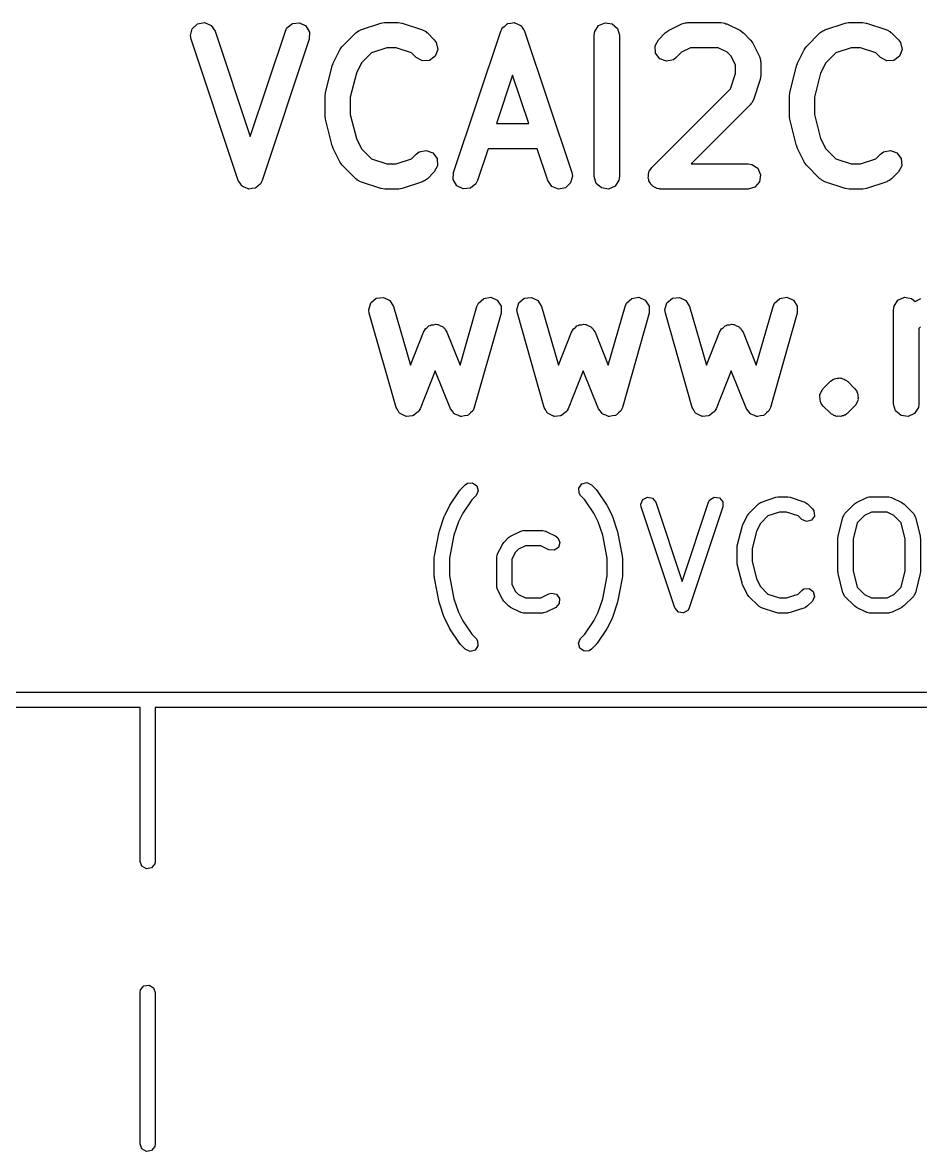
# Model space of a CAD drawing. Extents: x -0.01 to 2.5, y -0.97 to 0.18.
# Drawn here: x 1.248 to 1.5983, y -0.3109 to 0.1294 of the extents above; entities that cross this region are included whole.
import ezdxf

# ---------------------------------------------------------------- set-up
doc = ezdxf.new("R2010")
doc.units = 0
doc.header["$MEASUREMENT"] = 0
doc.layers.add('BLACK', color=7, linetype='CONTINUOUS')

msp = doc.modelspace()

# ---------------------------------------------------------------- linework, layer by layer
at = {"layer": 'BLACK', "linetype": 'CONTINUOUS'}
for p, q in [((1.31424, 0.12701), (1.31627, 0.1289)), ((1.31627, 0.1289), (1.319, 0.1294)), ((1.319, 0.1294), (1.32156, 0.12834)), ((1.32156, 0.12834), (1.32315, 0.12606)), ((1.35118, 0.12731), (1.35334, 0.12905)), ((1.35334, 0.12905), (1.3561, 0.12934)), ((1.3561, 0.12934), (1.35858, 0.1281)), ((1.35858, 0.1281), (1.35999, 0.12572)), ((1.37991, 0.12654), (1.38779, 0.12917)), ((1.38779, 0.12917), (1.38917, 0.12942)), ((1.38917, 0.12942), (1.38926, 0.1294)), ((1.38926, 0.1294), (1.38934, 0.12942)), ((1.38934, 0.12942), (1.39459, 0.12942)), ((1.39459, 0.12942), (1.39598, 0.12922)), ((1.39598, 0.12922), (1.39606, 0.12917)), ((1.39606, 0.12917), (1.39615, 0.12917)), ((1.39615, 0.12917), (1.40402, 0.12654)), ((1.43517, 0.12731), (1.43612, 0.12807)), ((1.43612, 0.12807), (1.43701, 0.1289)), ((1.43701, 0.1289), (1.43719, 0.12893)), ((1.43719, 0.12893), (1.43733, 0.12905)), ((1.43733, 0.12905), (1.43854, 0.12918)), ((1.43854, 0.12918), (1.43974, 0.1294)), ((1.43974, 0.1294), (1.43991, 0.12932)), ((1.43991, 0.12932), (1.44009, 0.12934)), ((1.44009, 0.12934), (1.44118, 0.1288)), ((1.44118, 0.1288), (1.4423, 0.12834)), ((1.4423, 0.12834), (1.4424, 0.12818)), ((1.4424, 0.12818), (1.44257, 0.1281)), ((1.44257, 0.1281), (1.44319, 0.12706)), ((1.47124, 0.12589), (1.47274, 0.12822)), ((1.47274, 0.12822), (1.47526, 0.12937)), ((1.47526, 0.12937), (1.478, 0.12898)), ((1.478, 0.12898), (1.4801, 0.12716)), ((1.5, 0.12628), (1.50525, 0.1289)), ((1.50525, 0.1289), (1.50658, 0.12934)), ((1.50658, 0.12934), (1.50703, 0.1293)), ((1.50703, 0.1293), (1.50745, 0.12942)), ((1.50745, 0.12942), (1.52058, 0.12942)), ((1.52058, 0.12942), (1.52196, 0.12922)), ((1.52196, 0.12922), (1.52234, 0.12898)), ((1.52234, 0.12898), (1.52278, 0.1289)), ((1.52278, 0.1289), (1.52803, 0.12628)), ((1.56102, 0.12654), (1.56889, 0.12917)), ((1.56889, 0.12917), (1.57027, 0.12942)), ((1.57027, 0.12942), (1.57036, 0.1294)), ((1.57036, 0.1294), (1.57045, 0.12942)), ((1.57045, 0.12942), (1.5757, 0.12942)), ((1.5757, 0.12942), (1.57708, 0.12922)), ((1.57708, 0.12922), (1.57716, 0.12917)), ((1.57716, 0.12917), (1.57725, 0.12917)), ((1.57725, 0.12917), (1.58513, 0.12654)), ((1.31356, 0.12432), (1.31424, 0.12701)), ((1.31381, 0.12294), (1.31356, 0.12432)), ((1.32315, 0.12606), (1.33685, 0.08495)), ((1.33685, 0.08495), (1.35055, 0.12606)), ((1.35055, 0.12606), (1.35118, 0.12731)), ((1.35999, 0.12572), (1.35989, 0.12294)), ((1.37274, 0.12011), (1.37799, 0.12536)), ((1.37799, 0.12536), (1.37911, 0.1262)), ((1.37911, 0.1262), (1.37955, 0.12629)), ((1.37955, 0.12629), (1.37991, 0.12654)), ((1.40402, 0.12654), (1.40528, 0.12592)), ((1.40528, 0.12592), (1.40556, 0.12557)), ((1.40556, 0.12557), (1.40595, 0.12536)), ((1.40595, 0.12536), (1.40857, 0.12273)), ((1.41617, 0.07094), (1.43454, 0.12606)), ((1.43454, 0.12606), (1.43494, 0.12684)), ((1.43494, 0.12684), (1.43498, 0.12701)), ((1.43498, 0.12701), (1.43506, 0.12709)), ((1.43506, 0.12709), (1.43517, 0.12731)), ((1.44319, 0.12706), (1.44388, 0.12606)), ((1.44388, 0.12606), (1.46225, 0.07094)), ((1.47104, 0.1245), (1.47124, 0.12589)), ((1.47104, 0.06938), (1.47104, 0.1245)), ((1.4801, 0.12716), (1.48088, 0.1245)), ((1.48088, 0.1245), (1.48088, 0.06938)), ((1.4961, 0.12273), (1.49872, 0.12536)), ((1.49872, 0.12536), (1.49985, 0.1262)), ((1.49985, 0.1262), (1.49994, 0.12622)), ((1.49994, 0.12622), (1.5, 0.12628)), ((1.52803, 0.12628), (1.52918, 0.12548)), ((1.52918, 0.12548), (1.52923, 0.1254)), ((1.52923, 0.1254), (1.52931, 0.12536)), ((1.52931, 0.12536), (1.53193, 0.12273)), ((1.55384, 0.12011), (1.55909, 0.12536)), ((1.55909, 0.12536), (1.56021, 0.1262)), ((1.56021, 0.1262), (1.56065, 0.12629)), ((1.56065, 0.12629), (1.56102, 0.12654)), ((1.58513, 0.12654), (1.58638, 0.12592)), ((1.58638, 0.12592), (1.58666, 0.12557)), ((1.58666, 0.12557), (1.58705, 0.12536)), ((1.58705, 0.12536), (1.58967, 0.12273)), ((1.33218, 0.06783), (1.31381, 0.12294)), ((1.35989, 0.12294), (1.34152, 0.06783)), ((1.37182, 0.11883), (1.37262, 0.11998)), ((1.37262, 0.11998), (1.3727, 0.12003)), ((1.3727, 0.12003), (1.37274, 0.12011)), ((1.39014, 0.11958), (1.38413, 0.11757)), ((1.39379, 0.11958), (1.39014, 0.11958)), ((1.39981, 0.11757), (1.39379, 0.11958)), ((1.40857, 0.12273), (1.40941, 0.12161)), ((1.41, 0.1189), (1.40903, 0.1163)), ((1.40941, 0.12161), (1.41, 0.1189)), ((1.49477, 0.1203), (1.4961, 0.12273)), ((1.49497, 0.11753), (1.49477, 0.1203)), ((1.50862, 0.11958), (1.50512, 0.11783)), ((1.51942, 0.11958), (1.50862, 0.11958)), ((1.52291, 0.11783), (1.51942, 0.11958)), ((1.53193, 0.12273), (1.53277, 0.12161)), ((1.53277, 0.12161), (1.53279, 0.12152)), ((1.53279, 0.12152), (1.53285, 0.12145)), ((1.53285, 0.12145), (1.53548, 0.1162)), ((1.55292, 0.11883), (1.55372, 0.11998)), ((1.55372, 0.11998), (1.5538, 0.12003)), ((1.5538, 0.12003), (1.55384, 0.12011)), ((1.57124, 0.11958), (1.56523, 0.11757)), ((1.5749, 0.11958), (1.57124, 0.11958)), ((1.58091, 0.11757), (1.5749, 0.11958)), ((1.58967, 0.12273), (1.59051, 0.12161)), ((1.5911, 0.1189), (1.59013, 0.1163)), ((1.59051, 0.12161), (1.5911, 0.1189)), ((1.36919, 0.11358), (1.37182, 0.11883)), ((1.38413, 0.11757), (1.38027, 0.11371)), ((1.40161, 0.11577), (1.39981, 0.11757)), ((1.40405, 0.11444), (1.40161, 0.11577)), ((1.40681, 0.11464), (1.40405, 0.11444)), ((1.40903, 0.1163), (1.40681, 0.11464)), ((1.49663, 0.11531), (1.49497, 0.11753)), ((1.49923, 0.11434), (1.49663, 0.11531)), ((1.50194, 0.11493), (1.49923, 0.11434)), ((1.50306, 0.11577), (1.50194, 0.11493)), ((1.50512, 0.11783), (1.50306, 0.11577)), ((1.52441, 0.11634), (1.52291, 0.11783)), ((1.52615, 0.11284), (1.52441, 0.11634)), ((1.53548, 0.1162), (1.53592, 0.11487)), ((1.53592, 0.11487), (1.53587, 0.11443)), ((1.5503, 0.11358), (1.55292, 0.11883)), ((1.56523, 0.11757), (1.56137, 0.11371)), ((1.58271, 0.11577), (1.58091, 0.11757)), ((1.58515, 0.11444), (1.58271, 0.11577)), ((1.58791, 0.11464), (1.58515, 0.11444)), ((1.59013, 0.1163), (1.58791, 0.11464)), ((1.3662, 0.10207), (1.36882, 0.11257)), ((1.36882, 0.11257), (1.36916, 0.11341)), ((1.36916, 0.11341), (1.36919, 0.11358)), ((1.38027, 0.11371), (1.37824, 0.10966)), ((1.52615, 0.10955), (1.52615, 0.11284)), ((1.53587, 0.11443), (1.536, 0.114)), ((1.536, 0.114), (1.536, 0.10875)), ((1.5473, 0.10207), (1.54992, 0.11257)), ((1.54992, 0.11257), (1.55027, 0.11341)), ((1.55027, 0.11341), (1.5503, 0.11358)), ((1.56137, 0.11371), (1.55934, 0.10966)), ((1.37824, 0.10966), (1.37589, 0.10027)), ((1.43921, 0.10894), (1.43292, 0.09005)), ((1.44551, 0.09005), (1.43921, 0.10894)), ((1.52415, 0.10354), (1.52615, 0.10955)), ((1.53574, 0.1072), (1.53312, 0.09932)), ((1.53575, 0.10729), (1.53574, 0.1072)), ((1.5358, 0.10737), (1.53575, 0.10729)), ((1.536, 0.10875), (1.5358, 0.10737)), ((1.55934, 0.10966), (1.55699, 0.10027)), ((1.36605, 0.10088), (1.3662, 0.10194)), ((1.3662, 0.10194), (1.3662, 0.10207)), ((1.49348, 0.07286), (1.52415, 0.10354)), ((1.54715, 0.10088), (1.5473, 0.10194)), ((1.5473, 0.10194), (1.5473, 0.10207)), ((1.36605, 0.09301), (1.36605, 0.10088)), ((1.37589, 0.10027), (1.37589, 0.09361)), ((1.53193, 0.0974), (1.50884, 0.0743)), ((1.53215, 0.09779), (1.53193, 0.0974)), ((1.53249, 0.09807), (1.53215, 0.09779)), ((1.53312, 0.09932), (1.53249, 0.09807)), ((1.54715, 0.09301), (1.54715, 0.10088)), ((1.55699, 0.10027), (1.55699, 0.09361)), ((1.36609, 0.09288), (1.36605, 0.09301)), ((1.3662, 0.09181), (1.36609, 0.09288)), ((1.37589, 0.09361), (1.37824, 0.08422)), ((1.54719, 0.09288), (1.54715, 0.09301)), ((1.5473, 0.09181), (1.54719, 0.09288)), ((1.55699, 0.09361), (1.55934, 0.08422)), ((1.36882, 0.08131), (1.3662, 0.09181)), ((1.43292, 0.09005), (1.44551, 0.09005)), ((1.54992, 0.08131), (1.5473, 0.09181)), ((1.37824, 0.08422), (1.38027, 0.08017)), ((1.55934, 0.08422), (1.56137, 0.08017)), ((1.36891, 0.08116), (1.36882, 0.08131)), ((1.36919, 0.08031), (1.36891, 0.08116)), ((1.37182, 0.07506), (1.36919, 0.08031)), ((1.38027, 0.08017), (1.38413, 0.07631)), ((1.40273, 0.07895), (1.40544, 0.07954)), ((1.40544, 0.07954), (1.40804, 0.07857)), ((1.42964, 0.08021), (1.42551, 0.06783)), ((1.44879, 0.08021), (1.42964, 0.08021)), ((1.45292, 0.06783), (1.44879, 0.08021)), ((1.55001, 0.08116), (1.54992, 0.08131)), ((1.5503, 0.08031), (1.55001, 0.08116)), ((1.55292, 0.07506), (1.5503, 0.08031)), ((1.56137, 0.08017), (1.56523, 0.07631)), ((1.58384, 0.07895), (1.58655, 0.07954)), ((1.58655, 0.07954), (1.58914, 0.07857)), ((1.37188, 0.07499), (1.37182, 0.07506)), ((1.3719, 0.0749), (1.37188, 0.07499)), ((1.37274, 0.07378), (1.3719, 0.0749)), ((1.38413, 0.07631), (1.39014, 0.0743)), ((1.39379, 0.0743), (1.39981, 0.07631)), ((1.39981, 0.07631), (1.40161, 0.07811)), ((1.40161, 0.07811), (1.40273, 0.07895)), ((1.40804, 0.07857), (1.4097, 0.07635)), ((1.4097, 0.07635), (1.4099, 0.07359)), ((1.55298, 0.07499), (1.55292, 0.07506)), ((1.553, 0.0749), (1.55298, 0.07499)), ((1.55384, 0.07378), (1.553, 0.0749)), ((1.56523, 0.07631), (1.57124, 0.0743)), ((1.5749, 0.0743), (1.58091, 0.07631)), ((1.58091, 0.07631), (1.58271, 0.07811)), ((1.58271, 0.07811), (1.58384, 0.07895)), ((1.58914, 0.07857), (1.59081, 0.07635)), ((1.59081, 0.07635), (1.591, 0.07359)), ((1.37799, 0.06853), (1.37274, 0.07378)), ((1.39014, 0.0743), (1.39379, 0.0743)), ((1.40857, 0.07115), (1.40595, 0.06853)), ((1.4099, 0.07359), (1.40857, 0.07115)), ((1.41607, 0.06817), (1.41617, 0.07094)), ((1.46225, 0.07094), (1.4625, 0.06956)), ((1.49215, 0.07043), (1.4924, 0.0709)), ((1.4924, 0.0709), (1.49248, 0.07143)), ((1.49248, 0.07143), (1.49305, 0.07209)), ((1.49305, 0.07209), (1.49348, 0.07286)), ((1.50884, 0.0743), (1.53108, 0.0743)), ((1.53108, 0.0743), (1.53246, 0.07411)), ((1.53246, 0.07411), (1.5348, 0.07261)), ((1.5348, 0.07261), (1.53595, 0.07008)), ((1.55909, 0.06853), (1.55384, 0.07378)), ((1.57124, 0.0743), (1.5749, 0.0743)), ((1.58967, 0.07115), (1.58705, 0.06853)), ((1.591, 0.07359), (1.58967, 0.07115)), ((1.33288, 0.06683), (1.33218, 0.06783)), ((1.3335, 0.06578), (1.33288, 0.06683)), ((1.34089, 0.06657), (1.33994, 0.06581)), ((1.341, 0.0668), (1.34089, 0.06657)), ((1.34108, 0.06687), (1.341, 0.0668)), ((1.34113, 0.06705), (1.34108, 0.06687)), ((1.34152, 0.06783), (1.34113, 0.06705)), ((1.37838, 0.06831), (1.37799, 0.06853)), ((1.37866, 0.06797), (1.37838, 0.06831)), ((1.37991, 0.06734), (1.37866, 0.06797)), ((1.38779, 0.06471), (1.37991, 0.06734)), ((1.40402, 0.06734), (1.39615, 0.06471)), ((1.40439, 0.06759), (1.40402, 0.06734)), ((1.40483, 0.06769), (1.40439, 0.06759)), ((1.40595, 0.06853), (1.40483, 0.06769)), ((1.41748, 0.06578), (1.41607, 0.06817)), ((1.42488, 0.06657), (1.42272, 0.06484)), ((1.42551, 0.06783), (1.42488, 0.06657)), ((1.4545, 0.06555), (1.45292, 0.06783)), ((1.46182, 0.06687), (1.45979, 0.06498)), ((1.4625, 0.06956), (1.46182, 0.06687)), ((1.47182, 0.06672), (1.47104, 0.06938)), ((1.47391, 0.06491), (1.47182, 0.06672)), ((1.48068, 0.068), (1.47918, 0.06566)), ((1.48088, 0.06938), (1.48068, 0.068)), ((1.49208, 0.06868), (1.49221, 0.06955)), ((1.49231, 0.0682), (1.49208, 0.06868)), ((1.49221, 0.06955), (1.49215, 0.07043)), ((1.49234, 0.06766), (1.49231, 0.0682)), ((1.49287, 0.06696), (1.49234, 0.06766)), ((1.49324, 0.06616), (1.49287, 0.06696)), ((1.49369, 0.06587), (1.49324, 0.06616)), ((1.53555, 0.06734), (1.53374, 0.06524)), ((1.53595, 0.07008), (1.53555, 0.06734)), ((1.55948, 0.06831), (1.55909, 0.06853)), ((1.55976, 0.06797), (1.55948, 0.06831)), ((1.56102, 0.06734), (1.55976, 0.06797)), ((1.56889, 0.06471), (1.56102, 0.06734)), ((1.58513, 0.06734), (1.57725, 0.06471)), ((1.58549, 0.06759), (1.58513, 0.06734)), ((1.58593, 0.06769), (1.58549, 0.06759)), ((1.58705, 0.06853), (1.58593, 0.06769)), ((1.33366, 0.0657), (1.3335, 0.06578)), ((1.33376, 0.06555), (1.33366, 0.0657)), ((1.33489, 0.06509), (1.33376, 0.06555)), ((1.33597, 0.06454), (1.33489, 0.06509)), ((1.33616, 0.06456), (1.33597, 0.06454)), ((1.33633, 0.06449), (1.33616, 0.06456)), ((1.33752, 0.06471), (1.33633, 0.06449)), ((1.33873, 0.06484), (1.33752, 0.06471)), ((1.33887, 0.06495), (1.33873, 0.06484)), ((1.33906, 0.06498), (1.33887, 0.06495)), ((1.33994, 0.06581), (1.33906, 0.06498)), ((1.38788, 0.06471), (1.38779, 0.06471)), ((1.38796, 0.06466), (1.38788, 0.06471)), ((1.38934, 0.06446), (1.38796, 0.06466)), ((1.39459, 0.06446), (1.38934, 0.06446)), ((1.39468, 0.06449), (1.39459, 0.06446)), ((1.39477, 0.06447), (1.39468, 0.06449)), ((1.39615, 0.06471), (1.39477, 0.06447)), ((1.41996, 0.06454), (1.41748, 0.06578)), ((1.42272, 0.06484), (1.41996, 0.06454)), ((1.45706, 0.06449), (1.4545, 0.06555)), ((1.45979, 0.06498), (1.45706, 0.06449)), ((1.47666, 0.06451), (1.47391, 0.06491)), ((1.47918, 0.06566), (1.47666, 0.06451)), ((1.49401, 0.06544), (1.49369, 0.06587)), ((1.49483, 0.06514), (1.49401, 0.06544)), ((1.49557, 0.06466), (1.49483, 0.06514)), ((1.49644, 0.06454), (1.49557, 0.06466)), ((1.4966, 0.06447), (1.49644, 0.06454)), ((1.49671, 0.0645), (1.4966, 0.06447)), ((1.49696, 0.06446), (1.49671, 0.0645)), ((1.53108, 0.06446), (1.49696, 0.06446)), ((1.53374, 0.06524), (1.53108, 0.06446)), ((1.56898, 0.06471), (1.56889, 0.06471)), ((1.56906, 0.06466), (1.56898, 0.06471)), ((1.57045, 0.06446), (1.56906, 0.06466)), ((1.5757, 0.06446), (1.57045, 0.06446)), ((1.57578, 0.06449), (1.5757, 0.06446)), ((1.57587, 0.06447), (1.57578, 0.06449)), ((1.57725, 0.06471), (1.57587, 0.06447)), ((1.38602, 0.02188), (1.38877, 0.02225)), ((1.38877, 0.02225), (1.39128, 0.02108)), ((1.42795, 0.02185), (1.43069, 0.02226)), ((1.43069, 0.02226), (1.43322, 0.02113)), ((1.44376, 0.02188), (1.44651, 0.02225)), ((1.44651, 0.02225), (1.44902, 0.02108)), ((1.48569, 0.02185), (1.48843, 0.02226)), ((1.48843, 0.02226), (1.49096, 0.02113)), ((1.50151, 0.02188), (1.50425, 0.02225)), ((1.50425, 0.02225), (1.50677, 0.02108)), ((1.54343, 0.02185), (1.54618, 0.02226)), ((1.54618, 0.02226), (1.54871, 0.02113)), ((1.58953, 0.02111), (1.59206, 0.02226)), ((1.59206, 0.02226), (1.5948, 0.02186)), ((1.38311, 0.01742), (1.38391, 0.02008)), ((1.38391, 0.02008), (1.38602, 0.02188)), ((1.39128, 0.02108), (1.39276, 0.01874)), ((1.39276, 0.01874), (1.39931, -0.00416)), ((1.41875, -0.00416), (1.42529, 0.01874)), ((1.42529, 0.01874), (1.42587, 0.02002)), ((1.42587, 0.02002), (1.42795, 0.02185)), ((1.43322, 0.02113), (1.43474, 0.01881)), ((1.43474, 0.01881), (1.43476, 0.01604)), ((1.44085, 0.01742), (1.44165, 0.02008)), ((1.44165, 0.02008), (1.44376, 0.02188)), ((1.44902, 0.02108), (1.45051, 0.01874)), ((1.45051, 0.01874), (1.45705, -0.00416)), ((1.47649, -0.00416), (1.48304, 0.01874)), ((1.48304, 0.01874), (1.48361, 0.02002)), ((1.48361, 0.02002), (1.48569, 0.02185)), ((1.49096, 0.02113), (1.49248, 0.01881)), ((1.49248, 0.01881), (1.4925, 0.01604)), ((1.4986, 0.01742), (1.4994, 0.02008)), ((1.4994, 0.02008), (1.50151, 0.02188)), ((1.50677, 0.02108), (1.50825, 0.01874)), ((1.50825, 0.01874), (1.51479, -0.00416)), ((1.53424, -0.00416), (1.54078, 0.01874)), ((1.54078, 0.01874), (1.54135, 0.02002)), ((1.54135, 0.02002), (1.54343, 0.02185)), ((1.54871, 0.02113), (1.55022, 0.01881)), ((1.55022, 0.01881), (1.55024, 0.01604)), ((1.58783, 0.01739), (1.58803, 0.01877)), ((1.58803, 0.01877), (1.58953, 0.02111)), ((1.5948, 0.02186), (1.59618, 0.02067)), ((1.59618, 0.02067), (1.59843, 0.02179)), ((1.3833, 0.01604), (1.38311, 0.01742)), ((1.3938, -0.02071), (1.3833, 0.01604)), ((1.43476, 0.01604), (1.42426, -0.02071)), ((1.44104, 0.01604), (1.44085, 0.01742)), ((1.45154, -0.02071), (1.44104, 0.01604)), ((1.4925, 0.01604), (1.482, -0.02071)), ((1.49879, 0.01604), (1.4986, 0.01742)), ((1.50928, -0.02071), (1.49879, 0.01604)), ((1.55024, 0.01604), (1.53975, -0.02071)), ((1.58783, -0.01936), (1.58783, 0.01739)), ((1.40446, 0.00872), (1.40463, 0.00901)), ((1.40463, 0.00901), (1.40466, 0.00915)), ((1.40466, 0.00915), (1.40479, 0.00928)), ((1.40479, 0.00928), (1.40516, 0.00993)), ((1.40516, 0.00993), (1.40592, 0.01047)), ((1.40592, 0.01047), (1.40657, 0.01115)), ((1.40657, 0.01115), (1.40703, 0.01126)), ((1.40703, 0.01126), (1.40742, 0.01154)), ((1.40742, 0.01154), (1.40835, 0.01158)), ((1.40835, 0.01158), (1.40926, 0.01181)), ((1.40926, 0.01181), (1.40971, 0.01165)), ((1.40971, 0.01165), (1.41019, 0.01167)), ((1.41019, 0.01167), (1.411, 0.0112)), ((1.411, 0.0112), (1.41188, 0.0109)), ((1.41188, 0.0109), (1.41218, 0.01052)), ((1.41218, 0.01052), (1.41259, 0.01029)), ((1.41259, 0.01029), (1.41302, 0.00945)), ((1.41302, 0.00945), (1.4136, 0.00872)), ((1.4622, 0.00872), (1.46237, 0.00901)), ((1.46237, 0.00901), (1.4624, 0.00915)), ((1.4624, 0.00915), (1.46253, 0.00928)), ((1.46253, 0.00928), (1.4629, 0.00993)), ((1.4629, 0.00993), (1.46367, 0.01047)), ((1.46367, 0.01047), (1.46431, 0.01115)), ((1.46431, 0.01115), (1.46477, 0.01126)), ((1.46477, 0.01126), (1.46516, 0.01154)), ((1.46516, 0.01154), (1.4661, 0.01158)), ((1.4661, 0.01158), (1.46701, 0.01181)), ((1.46701, 0.01181), (1.46746, 0.01165)), ((1.46746, 0.01165), (1.46793, 0.01167)), ((1.46793, 0.01167), (1.46874, 0.0112)), ((1.46874, 0.0112), (1.46963, 0.0109)), ((1.46963, 0.0109), (1.46992, 0.01052)), ((1.46992, 0.01052), (1.47033, 0.01029)), ((1.47033, 0.01029), (1.47076, 0.00945)), ((1.47076, 0.00945), (1.47134, 0.00872)), ((1.51995, 0.00872), (1.52011, 0.00901)), ((1.52011, 0.00901), (1.52014, 0.00915)), ((1.52014, 0.00915), (1.52027, 0.00928)), ((1.52027, 0.00928), (1.52065, 0.00993)), ((1.52065, 0.00993), (1.52141, 0.01047)), ((1.52141, 0.01047), (1.52206, 0.01115)), ((1.52206, 0.01115), (1.52252, 0.01126)), ((1.52252, 0.01126), (1.5229, 0.01154)), ((1.5229, 0.01154), (1.52384, 0.01158)), ((1.52384, 0.01158), (1.52475, 0.01181)), ((1.52475, 0.01181), (1.5252, 0.01165)), ((1.5252, 0.01165), (1.52567, 0.01167)), ((1.52567, 0.01167), (1.52648, 0.0112)), ((1.52648, 0.0112), (1.52737, 0.0109)), ((1.52737, 0.0109), (1.52766, 0.01052)), ((1.52766, 0.01052), (1.52808, 0.01029)), ((1.52808, 0.01029), (1.5285, 0.00945)), ((1.5285, 0.00945), (1.52908, 0.00872)), ((1.5983, 0.01072), (1.59768, 0.0101)), ((1.59768, 0.0101), (1.59768, -0.01936)), ((1.39931, -0.00416), (1.40446, 0.00872)), ((1.4136, 0.00872), (1.41875, -0.00416)), ((1.45705, -0.00416), (1.4622, 0.00872)), ((1.47134, 0.00872), (1.47649, -0.00416)), ((1.51479, -0.00416), (1.51995, 0.00872)), ((1.52908, 0.00872), (1.53424, -0.00416)), ((1.40903, -0.00636), (1.4031, -0.02118)), ((1.41496, -0.02118), (1.40903, -0.00636)), ((1.46677, -0.00636), (1.46084, -0.02118)), ((1.4727, -0.02118), (1.46677, -0.00636)), ((1.52451, -0.00636), (1.51859, -0.02118)), ((1.53044, -0.02118), (1.52451, -0.00636)), ((1.5604, -0.01325), (1.56303, -0.01063)), ((1.56303, -0.01063), (1.56323, -0.01048)), ((1.56323, -0.01048), (1.56329, -0.01039)), ((1.56329, -0.01039), (1.56345, -0.01031)), ((1.56345, -0.01031), (1.56415, -0.00979)), ((1.56415, -0.00979), (1.5645, -0.00971)), ((1.5645, -0.00971), (1.56479, -0.0095)), ((1.56479, -0.0095), (1.56532, -0.00946)), ((1.56532, -0.00946), (1.56581, -0.00924)), ((1.56581, -0.00924), (1.56634, -0.00931)), ((1.56634, -0.00931), (1.56686, -0.0092)), ((1.56686, -0.0092), (1.5672, -0.00932)), ((1.5672, -0.00932), (1.56756, -0.0093)), ((1.56756, -0.0093), (1.56802, -0.00955)), ((1.56802, -0.00955), (1.56855, -0.00963)), ((1.56855, -0.00963), (1.56896, -0.00998)), ((1.56896, -0.00998), (1.56946, -0.01017)), ((1.56946, -0.01017), (1.56967, -0.01046)), ((1.56967, -0.01046), (1.56999, -0.01063)), ((1.56999, -0.01063), (1.57261, -0.01325)), ((1.55898, -0.01638), (1.5591, -0.01604)), ((1.5592, -0.01741), (1.55898, -0.01638)), ((1.55908, -0.01569), (1.55958, -0.01477)), ((1.5591, -0.01604), (1.55908, -0.01569)), ((1.55927, -0.01845), (1.5592, -0.01741)), ((1.55958, -0.01477), (1.55994, -0.01378)), ((1.55994, -0.01378), (1.56023, -0.01357)), ((1.56023, -0.01357), (1.5604, -0.01325)), ((1.57261, -0.01325), (1.57345, -0.01437)), ((1.57345, -0.01437), (1.57353, -0.01472)), ((1.57353, -0.01472), (1.57374, -0.01501)), ((1.57374, -0.01501), (1.57382, -0.01606)), ((1.57382, -0.01606), (1.57404, -0.01708)), ((1.57404, -0.01708), (1.57392, -0.01742)), ((1.57392, -0.01742), (1.57394, -0.01778)), ((1.39443, -0.02171), (1.3938, -0.02071)), ((1.39497, -0.02275), (1.39443, -0.02171)), ((1.4027, -0.02187), (1.40265, -0.02205)), ((1.4031, -0.02118), (1.4027, -0.02187)), ((1.41569, -0.02211), (1.41496, -0.02118)), ((1.42369, -0.02199), (1.4228, -0.02277)), ((1.42381, -0.02171), (1.42369, -0.02199)), ((1.4239, -0.02161), (1.42381, -0.02171)), ((1.42394, -0.02143), (1.4239, -0.02161)), ((1.42426, -0.02071), (1.42394, -0.02143)), ((1.45217, -0.02171), (1.45154, -0.02071)), ((1.45271, -0.02275), (1.45217, -0.02171)), ((1.46045, -0.02187), (1.46039, -0.02205)), ((1.46084, -0.02118), (1.46045, -0.02187)), ((1.47343, -0.02211), (1.4727, -0.02118)), ((1.48143, -0.02199), (1.48054, -0.02277)), ((1.48156, -0.02171), (1.48143, -0.02199)), ((1.48164, -0.02161), (1.48156, -0.02171)), ((1.48168, -0.02143), (1.48164, -0.02161)), ((1.482, -0.02071), (1.48168, -0.02143)), ((1.50991, -0.02171), (1.50928, -0.02071)), ((1.51045, -0.02275), (1.50991, -0.02171)), ((1.51819, -0.02187), (1.51814, -0.02205)), ((1.51859, -0.02118), (1.51819, -0.02187)), ((1.53117, -0.02211), (1.53044, -0.02118)), ((1.53917, -0.02199), (1.53829, -0.02277)), ((1.5393, -0.02171), (1.53917, -0.02199)), ((1.53939, -0.02161), (1.5393, -0.02171)), ((1.53942, -0.02143), (1.53939, -0.02161)), ((1.53975, -0.02071), (1.53942, -0.02143)), ((1.55949, -0.01874), (1.55927, -0.01845)), ((1.55957, -0.01909), (1.55949, -0.01874)), ((1.5604, -0.02021), (1.55957, -0.01909)), ((1.56303, -0.02284), (1.5604, -0.02021)), ((1.57261, -0.02021), (1.56999, -0.02284)), ((1.57279, -0.0199), (1.57261, -0.02021)), ((1.57307, -0.01968), (1.57279, -0.0199)), ((1.57344, -0.0187), (1.57307, -0.01968)), ((1.57394, -0.01778), (1.57344, -0.0187)), ((1.58862, -0.02202), (1.58783, -0.01936)), ((1.59748, -0.02074), (1.59598, -0.02308)), ((1.59768, -0.01936), (1.59748, -0.02074)), ((1.39516, -0.02286), (1.39497, -0.02275)), ((1.39528, -0.02305), (1.39516, -0.02286)), ((1.39635, -0.02355), (1.39528, -0.02305)), ((1.39737, -0.02414), (1.39635, -0.02355)), ((1.39759, -0.02413), (1.39737, -0.02414)), ((1.39779, -0.02422), (1.39759, -0.02413)), ((1.39896, -0.02406), (1.39779, -0.02422)), ((1.40014, -0.02401), (1.39896, -0.02406)), ((1.40032, -0.02388), (1.40014, -0.02401)), ((1.40054, -0.02385), (1.40032, -0.02388)), ((1.40144, -0.02308), (1.40054, -0.02385)), ((1.4024, -0.0224), (1.40144, -0.02308)), ((1.40255, -0.02213), (1.4024, -0.0224)), ((1.40265, -0.02205), (1.40255, -0.02213)), ((1.41633, -0.0231), (1.41569, -0.02211)), ((1.41653, -0.02319), (1.41633, -0.0231)), ((1.41667, -0.02336), (1.41653, -0.02319)), ((1.41779, -0.02375), (1.41667, -0.02336)), ((1.41886, -0.02423), (1.41779, -0.02375)), ((1.41908, -0.0242), (1.41886, -0.02423)), ((1.41929, -0.02427), (1.41908, -0.0242)), ((1.42044, -0.02399), (1.41929, -0.02427)), ((1.4216, -0.02382), (1.42044, -0.02399)), ((1.42177, -0.02367), (1.4216, -0.02382)), ((1.42199, -0.02362), (1.42177, -0.02367)), ((1.4228, -0.02277), (1.42199, -0.02362)), ((1.4529, -0.02286), (1.45271, -0.02275)), ((1.45302, -0.02305), (1.4529, -0.02286)), ((1.45409, -0.02355), (1.45302, -0.02305)), ((1.45511, -0.02414), (1.45409, -0.02355)), ((1.45534, -0.02413), (1.45511, -0.02414)), ((1.45554, -0.02422), (1.45534, -0.02413)), ((1.45671, -0.02406), (1.45554, -0.02422)), ((1.45788, -0.02401), (1.45671, -0.02406)), ((1.45806, -0.02388), (1.45788, -0.02401)), ((1.45828, -0.02385), (1.45806, -0.02388)), ((1.45918, -0.02308), (1.45828, -0.02385)), ((1.46014, -0.0224), (1.45918, -0.02308)), ((1.4603, -0.02213), (1.46014, -0.0224)), ((1.46039, -0.02205), (1.4603, -0.02213)), ((1.47407, -0.0231), (1.47343, -0.02211)), ((1.47428, -0.02319), (1.47407, -0.0231)), ((1.47441, -0.02336), (1.47428, -0.02319)), ((1.47553, -0.02375), (1.47441, -0.02336)), ((1.47661, -0.02423), (1.47553, -0.02375)), ((1.47683, -0.0242), (1.47661, -0.02423)), ((1.47703, -0.02427), (1.47683, -0.0242)), ((1.47818, -0.02399), (1.47703, -0.02427)), ((1.47935, -0.02382), (1.47818, -0.02399)), ((1.47951, -0.02367), (1.47935, -0.02382)), ((1.47973, -0.02362), (1.47951, -0.02367)), ((1.48054, -0.02277), (1.47973, -0.02362)), ((1.51065, -0.02286), (1.51045, -0.02275)), ((1.51077, -0.02305), (1.51065, -0.02286)), ((1.51184, -0.02355), (1.51077, -0.02305)), ((1.51286, -0.02414), (1.51184, -0.02355)), ((1.51308, -0.02413), (1.51286, -0.02414)), ((1.51328, -0.02422), (1.51308, -0.02413)), ((1.51445, -0.02406), (1.51328, -0.02422)), ((1.51563, -0.02401), (1.51445, -0.02406)), ((1.51581, -0.02388), (1.51563, -0.02401)), ((1.51603, -0.02385), (1.51581, -0.02388)), ((1.51692, -0.02308), (1.51603, -0.02385)), ((1.51788, -0.0224), (1.51692, -0.02308)), ((1.51804, -0.02213), (1.51788, -0.0224)), ((1.51814, -0.02205), (1.51804, -0.02213)), ((1.53182, -0.0231), (1.53117, -0.02211)), ((1.53202, -0.02319), (1.53182, -0.0231)), ((1.53216, -0.02336), (1.53202, -0.02319)), ((1.53327, -0.02375), (1.53216, -0.02336)), ((1.53435, -0.02423), (1.53327, -0.02375)), ((1.53457, -0.0242), (1.53435, -0.02423)), ((1.53478, -0.02427), (1.53457, -0.0242)), ((1.53592, -0.02399), (1.53478, -0.02427)), ((1.53709, -0.02382), (1.53592, -0.02399)), ((1.53726, -0.02367), (1.53709, -0.02382)), ((1.53747, -0.02362), (1.53726, -0.02367)), ((1.53829, -0.02277), (1.53747, -0.02362)), ((1.56334, -0.02301), (1.56303, -0.02284)), ((1.56356, -0.0233), (1.56334, -0.02301)), ((1.56406, -0.02348), (1.56356, -0.0233)), ((1.56446, -0.02383), (1.56406, -0.02348)), ((1.56499, -0.02391), (1.56446, -0.02383)), ((1.56546, -0.02417), (1.56499, -0.02391)), ((1.56582, -0.02414), (1.56546, -0.02417)), ((1.56616, -0.02427), (1.56582, -0.02414)), ((1.56668, -0.02415), (1.56616, -0.02427)), ((1.56721, -0.02423), (1.56668, -0.02415)), ((1.5677, -0.02401), (1.56721, -0.02423)), ((1.56823, -0.02397), (1.5677, -0.02401)), ((1.56852, -0.02375), (1.56823, -0.02397)), ((1.56887, -0.02368), (1.56852, -0.02375)), ((1.56957, -0.02315), (1.56887, -0.02368)), ((1.56973, -0.02308), (1.56957, -0.02315)), ((1.56979, -0.02299), (1.56973, -0.02308)), ((1.56999, -0.02284), (1.56979, -0.02299)), ((1.59071, -0.02383), (1.58862, -0.02202)), ((1.59346, -0.02423), (1.59071, -0.02383)), ((1.59598, -0.02308), (1.59346, -0.02423)), ((1.41851, -0.05315), (1.41882, -0.05282)), ((1.41882, -0.05282), (1.41888, -0.0527)), ((1.41888, -0.0527), (1.42075, -0.05082)), ((1.42075, -0.05082), (1.42159, -0.05024)), ((1.42159, -0.05024), (1.4236, -0.05006)), ((1.4236, -0.05006), (1.42526, -0.05122)), ((1.42526, -0.05122), (1.42578, -0.05317)), ((1.46498, -0.05215), (1.46614, -0.05049)), ((1.46516, -0.05416), (1.46498, -0.05215)), ((1.46614, -0.05049), (1.46809, -0.04997)), ((1.46809, -0.04997), (1.46992, -0.05082)), ((1.46992, -0.05082), (1.4718, -0.0527)), ((1.4718, -0.0527), (1.47205, -0.05307)), ((1.41476, -0.05877), (1.41851, -0.05315)), ((1.42326, -0.05667), (1.41977, -0.0619)), ((1.42493, -0.055), (1.42326, -0.05667)), ((1.42578, -0.05317), (1.42493, -0.055)), ((1.46574, -0.055), (1.46516, -0.05416)), ((1.46741, -0.05667), (1.46574, -0.055)), ((1.4709, -0.0619), (1.46741, -0.05667)), ((1.47205, -0.05307), (1.47216, -0.05315)), ((1.47216, -0.05315), (1.47591, -0.05877)), ((1.48925, -0.05846), (1.49, -0.05658)), ((1.49, -0.05658), (1.49177, -0.05562)), ((1.49177, -0.05562), (1.49375, -0.05602)), ((1.49375, -0.05602), (1.49501, -0.0576)), ((1.51565, -0.0576), (1.51614, -0.0567)), ((1.51614, -0.0567), (1.51786, -0.05564)), ((1.51786, -0.05564), (1.51986, -0.05594)), ((1.51986, -0.05594), (1.5212, -0.05745)), ((1.53627, -0.05761), (1.54189, -0.05573)), ((1.54189, -0.05573), (1.54276, -0.05561)), ((1.54276, -0.05561), (1.54282, -0.05558)), ((1.54282, -0.05558), (1.54657, -0.05558)), ((1.54657, -0.05558), (1.54744, -0.05574)), ((1.54744, -0.05574), (1.54751, -0.05573)), ((1.54751, -0.05573), (1.55313, -0.05761)), ((1.57337, -0.05777), (1.57712, -0.0559)), ((1.57712, -0.0559), (1.57811, -0.0556)), ((1.57811, -0.0556), (1.57828, -0.05564)), ((1.57828, -0.05564), (1.57844, -0.05558)), ((1.57844, -0.05558), (1.58594, -0.05558)), ((1.58594, -0.05558), (1.58695, -0.05576)), ((1.58695, -0.05576), (1.58709, -0.05588)), ((1.58709, -0.05588), (1.58726, -0.0559)), ((1.58726, -0.0559), (1.59101, -0.05777)), ((1.4127, -0.06284), (1.41457, -0.05909)), ((1.41457, -0.05909), (1.41473, -0.05888)), ((1.41473, -0.05888), (1.41476, -0.05877)), ((1.47591, -0.05877), (1.47602, -0.05902)), ((1.47602, -0.05902), (1.4761, -0.05909)), ((1.4761, -0.05909), (1.47797, -0.06284)), ((1.4894, -0.05947), (1.48925, -0.05846)), ((1.50253, -0.09884), (1.4894, -0.05947)), ((1.49501, -0.0576), (1.50533, -0.08857)), ((1.50533, -0.08857), (1.51565, -0.0576)), ((1.52125, -0.05947), (1.50813, -0.09884)), ((1.5212, -0.05745), (1.52125, -0.05947)), ((1.53136, -0.06207), (1.53511, -0.05832)), ((1.53511, -0.05832), (1.53595, -0.05773)), ((1.53595, -0.05773), (1.53613, -0.05772)), ((1.53613, -0.05772), (1.53627, -0.05761)), ((1.5433, -0.06149), (1.53879, -0.06299)), ((1.54609, -0.06149), (1.5433, -0.06149)), ((1.5506, -0.06299), (1.54609, -0.06149)), ((1.55313, -0.05761), (1.55403, -0.0581)), ((1.55403, -0.0581), (1.55413, -0.05825)), ((1.55413, -0.05825), (1.55429, -0.05832)), ((1.55429, -0.05832), (1.55616, -0.0602)), ((1.55616, -0.0602), (1.55675, -0.06104)), ((1.55675, -0.06104), (1.55692, -0.06305)), ((1.56886, -0.06207), (1.57261, -0.05832)), ((1.57261, -0.05832), (1.57333, -0.05782)), ((1.57333, -0.05782), (1.57337, -0.05777)), ((1.57914, -0.06149), (1.57644, -0.06284)), ((1.58525, -0.06149), (1.57914, -0.06149)), ((1.58794, -0.06284), (1.58525, -0.06149)), ((1.59101, -0.05777), (1.59172, -0.0583)), ((1.59172, -0.0583), (1.59178, -0.05832)), ((1.59178, -0.05832), (1.59553, -0.06207)), ((1.41066, -0.06885), (1.41254, -0.06323)), ((1.41254, -0.06323), (1.41268, -0.06296)), ((1.41268, -0.06296), (1.4127, -0.06284)), ((1.41807, -0.06529), (1.41632, -0.07054)), ((1.41977, -0.0619), (1.41807, -0.06529)), ((1.4726, -0.06529), (1.4709, -0.0619)), ((1.47435, -0.07054), (1.4726, -0.06529)), ((1.47797, -0.06284), (1.47806, -0.06314)), ((1.47806, -0.06314), (1.47813, -0.06323)), ((1.47813, -0.06323), (1.48001, -0.06885)), ((1.52893, -0.06659), (1.53081, -0.06284)), ((1.53081, -0.06284), (1.53133, -0.06213)), ((1.53133, -0.06213), (1.53136, -0.06207)), ((1.53588, -0.06591), (1.53436, -0.06894)), ((1.53879, -0.06299), (1.53588, -0.06591)), ((1.55198, -0.06437), (1.5506, -0.06299)), ((1.55381, -0.06523), (1.55198, -0.06437)), ((1.55577, -0.0647), (1.55381, -0.06523)), ((1.55692, -0.06305), (1.55577, -0.0647)), ((1.56621, -0.07094), (1.56808, -0.06344)), ((1.56808, -0.06344), (1.5685, -0.06251)), ((1.5685, -0.06251), (1.56873, -0.06234)), ((1.56873, -0.06234), (1.56886, -0.06207)), ((1.57361, -0.06567), (1.57202, -0.07202)), ((1.57644, -0.06284), (1.57361, -0.06567)), ((1.59078, -0.06567), (1.58794, -0.06284)), ((1.59236, -0.07202), (1.59078, -0.06567)), ((1.59553, -0.06207), (1.59612, -0.06291)), ((1.59612, -0.06291), (1.59614, -0.0632)), ((1.59614, -0.0632), (1.59631, -0.06344)), ((1.59631, -0.06344), (1.59818, -0.07094)), ((1.40869, -0.07858), (1.41057, -0.06921)), ((1.41057, -0.06921), (1.41067, -0.06896)), ((1.41067, -0.06896), (1.41066, -0.06885)), ((1.43839, -0.07089), (1.44214, -0.06902)), ((1.44214, -0.06902), (1.44312, -0.06873)), ((1.44312, -0.06873), (1.44329, -0.06877)), ((1.44329, -0.06877), (1.44346, -0.06871)), ((1.44346, -0.06871), (1.45096, -0.06871)), ((1.45096, -0.06871), (1.45197, -0.06888)), ((1.45197, -0.06888), (1.4521, -0.069)), ((1.4521, -0.069), (1.45228, -0.06902)), ((1.45228, -0.06902), (1.45603, -0.07089)), ((1.48001, -0.06885), (1.48005, -0.06912)), ((1.48005, -0.06912), (1.4801, -0.06921)), ((1.4801, -0.06921), (1.48198, -0.07858)), ((1.52684, -0.07469), (1.52871, -0.06719)), ((1.52871, -0.06719), (1.52892, -0.06673)), ((1.52892, -0.06673), (1.52893, -0.06659)), ((1.53436, -0.06894), (1.53265, -0.07577)), ((1.41632, -0.07054), (1.41454, -0.07945)), ((1.43332, -0.07784), (1.4352, -0.07409)), ((1.4352, -0.07409), (1.43572, -0.07338)), ((1.43572, -0.07338), (1.43575, -0.07332)), ((1.43575, -0.07332), (1.43762, -0.07145)), ((1.43762, -0.07145), (1.43835, -0.07094)), ((1.43835, -0.07094), (1.43839, -0.07089)), ((1.44416, -0.07461), (1.44146, -0.07596)), ((1.45026, -0.07461), (1.44416, -0.07461)), ((1.45339, -0.07618), (1.45026, -0.07461)), ((1.45603, -0.07089), (1.45685, -0.0715)), ((1.45685, -0.0715), (1.45766, -0.07336)), ((1.45766, -0.07336), (1.45708, -0.07529)), ((1.47613, -0.07945), (1.47435, -0.07054)), ((1.52675, -0.07541), (1.52685, -0.07483)), ((1.52685, -0.07483), (1.52684, -0.07469)), ((1.56612, -0.07166), (1.56622, -0.07108)), ((1.56612, -0.08478), (1.56612, -0.07166)), ((1.56622, -0.07108), (1.56621, -0.07094)), ((1.57202, -0.07202), (1.57202, -0.08442)), ((1.59236, -0.08442), (1.59236, -0.07202)), ((1.59818, -0.07094), (1.59822, -0.07153)), ((1.59822, -0.07153), (1.59827, -0.07166)), ((1.59827, -0.07166), (1.59827, -0.08478)), ((1.40864, -0.07916), (1.40872, -0.07872)), ((1.40864, -0.08666), (1.40864, -0.07916)), ((1.40872, -0.07872), (1.40869, -0.07858)), ((1.43301, -0.07916), (1.43319, -0.07815)), ((1.43301, -0.09041), (1.43301, -0.07916)), ((1.43319, -0.07815), (1.4333, -0.07801)), ((1.4333, -0.07801), (1.43332, -0.07784)), ((1.44026, -0.07716), (1.43891, -0.07986)), ((1.44146, -0.07596), (1.44026, -0.07716)), ((1.4554, -0.07641), (1.45339, -0.07618)), ((1.45708, -0.07529), (1.4554, -0.07641)), ((1.48198, -0.07858), (1.48199, -0.07903)), ((1.48199, -0.07903), (1.48203, -0.07916)), ((1.48203, -0.07916), (1.48203, -0.08666)), ((1.52675, -0.08103), (1.52675, -0.07541)), ((1.53265, -0.07577), (1.53265, -0.08067)), ((1.41454, -0.07945), (1.41454, -0.08637)), ((1.43891, -0.07986), (1.43891, -0.08971)), ((1.47613, -0.08637), (1.47613, -0.07945)), ((1.52679, -0.08116), (1.52675, -0.08103)), ((1.52684, -0.08175), (1.52679, -0.08116)), ((1.52871, -0.08925), (1.52684, -0.08175)), ((1.53265, -0.08067), (1.53436, -0.0875)), ((1.40868, -0.08679), (1.40864, -0.08666)), ((1.40869, -0.08724), (1.40868, -0.08679)), ((1.41057, -0.09661), (1.40869, -0.08724)), ((1.41454, -0.08637), (1.41632, -0.09527)), ((1.47435, -0.09527), (1.47613, -0.08637)), ((1.48198, -0.08724), (1.4801, -0.09661)), ((1.48203, -0.08666), (1.48196, -0.0871)), ((1.48196, -0.0871), (1.48198, -0.08724)), ((1.53436, -0.0875), (1.53588, -0.09053)), ((1.56616, -0.08491), (1.56612, -0.08478)), ((1.56621, -0.0855), (1.56616, -0.08491)), ((1.56808, -0.093), (1.56621, -0.0855)), ((1.57202, -0.08442), (1.57361, -0.09077)), ((1.59078, -0.09077), (1.59236, -0.08442)), ((1.59818, -0.0855), (1.59631, -0.093)), ((1.59827, -0.08478), (1.59817, -0.08536)), ((1.59817, -0.08536), (1.59818, -0.0855)), ((1.43307, -0.09057), (1.43301, -0.09041)), ((1.43303, -0.09074), (1.43307, -0.09057)), ((1.43332, -0.09173), (1.43303, -0.09074)), ((1.4352, -0.09548), (1.43332, -0.09173)), ((1.43891, -0.08971), (1.44026, -0.09241)), ((1.44026, -0.09241), (1.44146, -0.0936)), ((1.52879, -0.08936), (1.52871, -0.08925)), ((1.52893, -0.08985), (1.52879, -0.08936)), ((1.53081, -0.0936), (1.52893, -0.08985)), ((1.53588, -0.09053), (1.53879, -0.09345)), ((1.5506, -0.09345), (1.55198, -0.09207)), ((1.55198, -0.09207), (1.55282, -0.09148)), ((1.55282, -0.09148), (1.55484, -0.0913)), ((1.55484, -0.0913), (1.55649, -0.09246)), ((1.57361, -0.09077), (1.57644, -0.0936)), ((1.58794, -0.0936), (1.59078, -0.09077)), ((1.41062, -0.0967), (1.41057, -0.09661)), ((1.41066, -0.09697), (1.41062, -0.0967)), ((1.41632, -0.09527), (1.41807, -0.10052)), ((1.43524, -0.09552), (1.4352, -0.09548)), ((1.43575, -0.09624), (1.43524, -0.09552)), ((1.43762, -0.09812), (1.43575, -0.09624)), ((1.44146, -0.0936), (1.44416, -0.09495)), ((1.44416, -0.09495), (1.45026, -0.09495)), ((1.45026, -0.09495), (1.45339, -0.09339)), ((1.45339, -0.09339), (1.45437, -0.0931)), ((1.45437, -0.0931), (1.45634, -0.09357)), ((1.45634, -0.09357), (1.45754, -0.09519)), ((1.45754, -0.09519), (1.45742, -0.09721)), ((1.4726, -0.10052), (1.47435, -0.09527)), ((1.4801, -0.09661), (1.48, -0.09686)), ((1.48, -0.09686), (1.48001, -0.09697)), ((1.53086, -0.09365), (1.53081, -0.0936)), ((1.53136, -0.09437), (1.53086, -0.09365)), ((1.53511, -0.09812), (1.53136, -0.09437)), ((1.53879, -0.09345), (1.5433, -0.09495)), ((1.5433, -0.09495), (1.54609, -0.09495)), ((1.54609, -0.09495), (1.5506, -0.09345)), ((1.55616, -0.09624), (1.55429, -0.09812)), ((1.55701, -0.09441), (1.55616, -0.09624)), ((1.55649, -0.09246), (1.55701, -0.09441)), ((1.56824, -0.09324), (1.56808, -0.093)), ((1.56827, -0.09353), (1.56824, -0.09324)), ((1.56886, -0.09437), (1.56827, -0.09353)), ((1.57261, -0.09812), (1.56886, -0.09437)), ((1.57644, -0.0936), (1.57914, -0.09495)), ((1.57914, -0.09495), (1.58525, -0.09495)), ((1.58525, -0.09495), (1.58794, -0.0936)), ((1.59553, -0.09437), (1.59178, -0.09812)), ((1.59565, -0.09411), (1.59553, -0.09437)), ((1.59589, -0.09393), (1.59565, -0.09411)), ((1.59631, -0.093), (1.59589, -0.09393)), ((1.41254, -0.10259), (1.41066, -0.09697)), ((1.41807, -0.10052), (1.41977, -0.10392)), ((1.43768, -0.09815), (1.43762, -0.09812)), ((1.43839, -0.09867), (1.43768, -0.09815)), ((1.44214, -0.10055), (1.43839, -0.09867)), ((1.44232, -0.10057), (1.44214, -0.10055)), ((1.44245, -0.10068), (1.44232, -0.10057)), ((1.44346, -0.10086), (1.44245, -0.10068)), ((1.45096, -0.10086), (1.44346, -0.10086)), ((1.45113, -0.1008), (1.45096, -0.10086)), ((1.4513, -0.10084), (1.45113, -0.1008)), ((1.45228, -0.10055), (1.4513, -0.10084)), ((1.45603, -0.09867), (1.45228, -0.10055)), ((1.45742, -0.09721), (1.45603, -0.09867)), ((1.4709, -0.10392), (1.4726, -0.10052)), ((1.48001, -0.09697), (1.47813, -0.10259)), ((1.50258, -0.09891), (1.50253, -0.09884)), ((1.50258, -0.09899), (1.50258, -0.09891)), ((1.5032, -0.09969), (1.50258, -0.09899)), ((1.50378, -0.10042), (1.5032, -0.09969)), ((1.50387, -0.10044), (1.50378, -0.10042)), ((1.50392, -0.1005), (1.50387, -0.10044)), ((1.50485, -0.10064), (1.50392, -0.1005)), ((1.50576, -0.10083), (1.50485, -0.10064)), ((1.50584, -0.10079), (1.50576, -0.10083)), ((1.50592, -0.1008), (1.50584, -0.10079)), ((1.50672, -0.10031), (1.50592, -0.1008)), ((1.50754, -0.09987), (1.50672, -0.10031)), ((1.50757, -0.09979), (1.50754, -0.09987)), ((1.50764, -0.09974), (1.50757, -0.09979)), ((1.50813, -0.09884), (1.50764, -0.09974)), ((1.53527, -0.09819), (1.53511, -0.09812)), ((1.53536, -0.09834), (1.53527, -0.09819)), ((1.53627, -0.09883), (1.53536, -0.09834)), ((1.54189, -0.10071), (1.53627, -0.09883)), ((1.54195, -0.10071), (1.54189, -0.10071)), ((1.54282, -0.10086), (1.54195, -0.10071)), ((1.54657, -0.10086), (1.54282, -0.10086)), ((1.54663, -0.10084), (1.54657, -0.10086)), ((1.54751, -0.10071), (1.54663, -0.10084)), ((1.55313, -0.09883), (1.54751, -0.10071)), ((1.55327, -0.09872), (1.55313, -0.09883)), ((1.55345, -0.09871), (1.55327, -0.09872)), ((1.55429, -0.09812), (1.55345, -0.09871)), ((1.57266, -0.09815), (1.57261, -0.09812)), ((1.57337, -0.09867), (1.57266, -0.09815)), ((1.57712, -0.10055), (1.57337, -0.09867)), ((1.5773, -0.10057), (1.57712, -0.10055)), ((1.57743, -0.10068), (1.5773, -0.10057)), ((1.57844, -0.10086), (1.57743, -0.10068)), ((1.58594, -0.10086), (1.57844, -0.10086)), ((1.58611, -0.1008), (1.58594, -0.10086)), ((1.58628, -0.10084), (1.58611, -0.1008)), ((1.58726, -0.10055), (1.58628, -0.10084)), ((1.59101, -0.09867), (1.58726, -0.10055)), ((1.59106, -0.09863), (1.59101, -0.09867)), ((1.59178, -0.09812), (1.59106, -0.09863)), ((1.41261, -0.10268), (1.41254, -0.10259)), ((1.4127, -0.10298), (1.41261, -0.10268)), ((1.41457, -0.10673), (1.4127, -0.10298)), ((1.41977, -0.10392), (1.42326, -0.10915)), ((1.46741, -0.10915), (1.4709, -0.10392)), ((1.47797, -0.10298), (1.4761, -0.10673)), ((1.47799, -0.10286), (1.47797, -0.10298)), ((1.47813, -0.10259), (1.47799, -0.10286)), ((1.41465, -0.1068), (1.41457, -0.10673)), ((1.41476, -0.10704), (1.41465, -0.1068)), ((1.41851, -0.11267), (1.41476, -0.10704)), ((1.42326, -0.10915), (1.42493, -0.11082)), ((1.46574, -0.11082), (1.46741, -0.10915)), ((1.47591, -0.10704), (1.47216, -0.11267)), ((1.47594, -0.10694), (1.47591, -0.10704)), ((1.4761, -0.10673), (1.47594, -0.10694)), ((1.41862, -0.11275), (1.41851, -0.11267)), ((1.41888, -0.11312), (1.41862, -0.11275)), ((1.42075, -0.11499), (1.41888, -0.11312)), ((1.42569, -0.11367), (1.42453, -0.11532)), ((1.42493, -0.11082), (1.42551, -0.11166)), ((1.42551, -0.11166), (1.42569, -0.11367)), ((1.46489, -0.11265), (1.46574, -0.11082)), ((1.46541, -0.1146), (1.46489, -0.11265)), ((1.4718, -0.11312), (1.46992, -0.11499)), ((1.47185, -0.11299), (1.4718, -0.11312)), ((1.47216, -0.11267), (1.47185, -0.11299)), ((1.42258, -0.11585), (1.42075, -0.11499)), ((1.42453, -0.11532), (1.42258, -0.11585)), ((1.46707, -0.11576), (1.46541, -0.1146)), ((1.46908, -0.11558), (1.46707, -0.11576)), ((1.46992, -0.11499), (1.46908, -0.11558)), ((0.78898, -0.13177), (2.20236, -0.13177)), ((1.2939, -0.13768), (0.79193, -0.13768)), ((1.2939, -0.19772), (1.2939, -0.13768)), ((1.88445, -0.13768), (1.2998, -0.13768)), ((1.2998, -0.13768), (1.2998, -0.19772)), ((1.29459, -0.19961), (1.2939, -0.19772)), ((1.2998, -0.19772), (1.29963, -0.19873)), ((1.29634, -0.20062), (1.29459, -0.19961)), ((1.29833, -0.20027), (1.29634, -0.20062)), ((1.29963, -0.19873), (1.29833, -0.20027)), ((1.29408, -0.24789), (1.29537, -0.24634)), ((1.29537, -0.24634), (1.29736, -0.24599)), ((1.29736, -0.24599), (1.29911, -0.247)), ((1.2939, -0.2489), (1.29408, -0.24789)), ((1.2939, -0.30795), (1.2939, -0.2489)), ((1.29911, -0.247), (1.2998, -0.2489)), ((1.2998, -0.2489), (1.2998, -0.30795)), ((1.29459, -0.30985), (1.2939, -0.30795)), ((1.2998, -0.30795), (1.29963, -0.30896)), ((1.29634, -0.31086), (1.29459, -0.30985)), ((1.29833, -0.31051), (1.29634, -0.31086)), ((1.29963, -0.30896), (1.29833, -0.31051))]:
    msp.add_line(p, q, dxfattribs=at)

doc.saveas('drawing.dxf')
